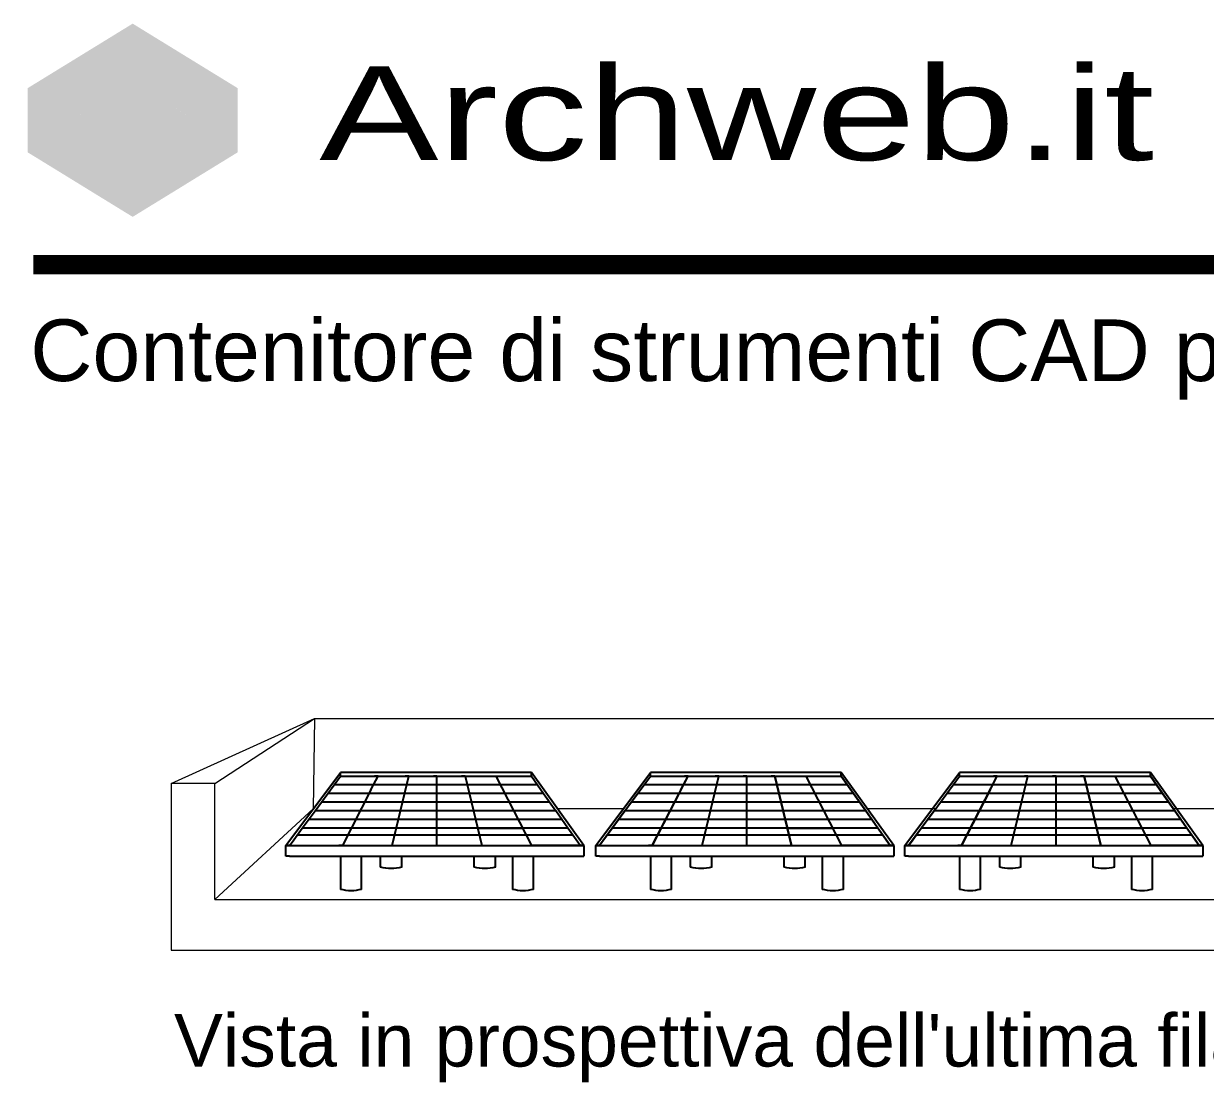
# Model space of a CAD drawing. Header units: millimetres. Extents: x -65 to 139, y 387 to 509.
# Drawn here: x -64.55 to -15.75, y 465.61 to 509.33 of the extents above; entities that cross this region are included whole.
import ezdxf
from ezdxf.enums import TextEntityAlignment as Align

# ---------------------------------------------------------------- set-up
doc = ezdxf.new("R2010")
doc.units = ezdxf.units.MM
doc.layers.add('pannelli', color=1, linetype='Continuous')
doc.layers.add('SCRITTE - txt', color=252, linetype='Continuous')
doc.layers.add('PROIEZIONI - projections', color=145, linetype='Continuous', lineweight=13)
doc.layers.add('www.archweb.it - All rights reserved', color=2, linetype='Continuous', lineweight=5)
doc.styles.get("Standard").update_dxf_attribs({"font": 'arial.ttf'})

# ---------------------------------------------------------------- blocks, each defined once
blk = doc.blocks.new('A$C58DF7E19')
h = blk.add_hatch(color=253)
h.dxf.hatch_style = 1
h.paths.add_polyline_path([(-7.13, -10.92), (-6.51, -10.56), (-6.51, -3.76), (-13.02, -7.52)])
h.paths.add_polyline_path([(-6.51, -10.56), (-0.62, -7.16), (-6.51, -3.76)])
h.paths.add_polyline_path([(-0.62, -7.16), (0, -6.8), (0.62, -7.16), (6.51, -3.76), (0, 0), (-6.51, -3.76)])
h.paths.add_polyline_path([(0.62, -7.16), (6.51, -10.56), (6.51, -3.76)])
h.paths.add_polyline_path([(6.51, -10.56), (7.13, -10.92), (13.02, -7.52), (6.51, -3.76)])
h = blk.add_hatch(color=7)
h.dxf.hatch_style = 1
h.paths.add_polyline_path([(0, -8.23), (5.89, -11.63), (5.89, -19.15), (7.13, -18.43), (7.13, -10.92), (0, -6.8), (-7.13, -10.92), (-7.13, -18.43), (-5.89, -19.15), (-5.89, -11.63)])
h = blk.add_hatch(color=252)
h.dxf.hatch_style = 1
h.paths.add_polyline_path([(7.13, -10.92), (7.13, -11.63), (13.02, -15.03), (13.02, -7.52)])
h.paths.add_polyline_path([(7.13, -11.63), (7.13, -18.43), (13.02, -15.03)])
h.paths.add_polyline_path([(-7.13, -18.43), (-7.13, -11.63), (-13.02, -15.03)])
h.paths.add_polyline_path([(-7.13, -11.63), (-7.13, -10.92), (-13.02, -7.52), (-13.02, -15.03)])
h = blk.add_hatch(color=14)
h.dxf.hatch_style = 1
h.paths.add_polyline_path([(5.89, -11.63), (0, -8.23), (-5.89, -11.63), (0, -15.03)])
h = blk.add_hatch(color=16)
h.dxf.hatch_style = 1
h.paths.add_polyline_path([(-5.89, -11.63), (-5.89, -19.15), (0, -22.55), (0, -15.03)])
h.paths.add_polyline_path([(5.89, -19.15), (5.89, -11.63), (0, -15.03), (0, -22.55)])

msp = doc.modelspace()

# ---------------------------------------------------------------- linework, layer by layer
at = {"layer": 'pannelli'}
for p, q in [((-53.723, 475.393), (-51.469, 478.406)), ((-43.587, 478.406), (-51.469, 478.406)), ((-51.469, 478.256), (-51.469, 478.406)), ((-43.587, 478.406), (-51.469, 478.406)), ((-51.469, 478.256), (-51.469, 478.406)), ((-41.423, 475.393), (-43.587, 478.406)), ((-43.587, 478.256), (-43.587, 478.406)), ((-41.423, 475.393), (-43.587, 478.406)), ((-43.587, 478.256), (-43.587, 478.406)), ((-40.923, 475.393), (-38.67, 478.406)), ((-40.923, 475.393), (-38.67, 478.406)), ((-40.923, 475.393), (-38.67, 478.406)), ((-30.788, 478.406), (-38.67, 478.406)), ((-38.67, 478.256), (-38.67, 478.406)), ((-30.788, 478.406), (-38.67, 478.406)), ((-38.67, 478.256), (-38.67, 478.406)), ((-30.788, 478.406), (-38.67, 478.406)), ((-30.788, 478.406), (-38.67, 478.406)), ((-38.67, 478.256), (-38.67, 478.406)), ((-38.67, 478.256), (-38.67, 478.406)), ((-28.623, 475.393), (-30.788, 478.406)), ((-30.788, 478.256), (-30.788, 478.406)), ((-28.623, 475.393), (-30.788, 478.406)), ((-30.788, 478.256), (-30.788, 478.406)), ((-28.623, 475.393), (-30.788, 478.406)), ((-28.623, 475.393), (-30.788, 478.406)), ((-30.788, 478.256), (-30.788, 478.406)), ((-30.788, 478.256), (-30.788, 478.406)), ((-28.158, 475.393), (-25.904, 478.406)), ((-28.158, 475.393), (-25.904, 478.406)), ((-28.158, 475.393), (-25.904, 478.406)), ((-28.158, 475.393), (-25.904, 478.406)), ((-28.158, 475.393), (-25.904, 478.406)), ((-18.022, 478.406), (-25.904, 478.406)), ((-25.904, 478.256), (-25.904, 478.406)), ((-18.022, 478.406), (-25.904, 478.406)), ((-25.904, 478.256), (-25.904, 478.406)), ((-18.022, 478.406), (-25.904, 478.406)), ((-18.022, 478.406), (-25.904, 478.406)), ((-18.022, 478.406), (-25.904, 478.406)), ((-18.022, 478.406), (-25.904, 478.406)), ((-25.904, 478.256), (-25.904, 478.406)), ((-25.904, 478.256), (-25.904, 478.406)), ((-25.904, 478.256), (-25.904, 478.406)), ((-25.904, 478.256), (-25.904, 478.406)), ((-15.858, 475.393), (-18.022, 478.406)), ((-18.022, 478.256), (-18.022, 478.406)), ((-15.858, 475.393), (-18.022, 478.406)), ((-18.022, 478.256), (-18.022, 478.406)), ((-15.858, 475.393), (-18.022, 478.406)), ((-15.858, 475.393), (-18.022, 478.406)), ((-15.858, 475.393), (-18.022, 478.406)), ((-15.858, 475.393), (-18.022, 478.406)), ((-18.022, 478.256), (-18.022, 478.406)), ((-18.022, 478.256), (-18.022, 478.406)), ((-18.022, 478.256), (-18.022, 478.406)), ((-18.022, 478.256), (-18.022, 478.406)), ((-51.995, 477.54), (-51.469, 478.256)), ((-43.335, 477.898), (-51.732, 477.898)), ((-51.469, 478.256), (-43.587, 478.256)), ((-51.469, 478.256), (-43.587, 478.256)), ((-51.469, 478.256), (-43.587, 478.256)), ((-51.469, 478.256), (-43.587, 478.256)), ((-51.469, 478.256), (-50.869, 478.256)), ((-51.469, 478.256), (-51.169, 478.256)), ((-51.469, 478.256), (-51.319, 478.256)), ((-50.21, 477.684), (-49.915, 478.256)), ((-50.21, 477.684), (-49.915, 478.256)), ((-50.21, 477.684), (-49.915, 478.256)), ((-50.21, 477.684), (-49.915, 478.256)), ((-49.915, 478.256), (-50.065, 478.256)), ((-49.33, 475.393), (-48.642, 478.256)), ((-49.33, 475.393), (-48.642, 478.256)), ((-49.33, 475.393), (-48.642, 478.256)), ((-49.33, 475.393), (-48.642, 478.256)), ((-48.642, 478.256), (-48.792, 478.256)), ((-47.484, 478.256), (-47.634, 478.256)), ((-47.484, 475.393), (-47.484, 478.256)), ((-47.484, 475.393), (-47.484, 478.256)), ((-47.484, 475.393), (-47.484, 478.256)), ((-47.484, 475.393), (-47.484, 478.256)), ((-47.484, 478.256), (-47.334, 478.256)), ((-46.325, 478.256), (-46.475, 478.256)), ((-46.325, 478.256), (-45.637, 475.393)), ((-45.052, 478.256), (-43.587, 478.256)), ((-45.052, 478.256), (-43.587, 478.256)), ((-45.052, 478.256), (-43.575, 475.393)), ((-44.806, 478.256), (-43.587, 478.256)), ((-44.806, 478.256), (-43.587, 478.256)), ((-43.587, 478.256), (-43.083, 477.54)), ((-43.587, 478.256), (-43.083, 477.54)), ((-43.587, 478.256), (-43.083, 477.54)), ((-43.587, 478.256), (-43.083, 477.54)), ((-39.722, 476.825), (-38.67, 478.256)), ((-39.722, 476.825), (-38.67, 478.256)), ((-39.196, 477.54), (-38.67, 478.256)), ((-30.536, 477.898), (-38.933, 477.898)), ((-38.67, 478.256), (-30.788, 478.256)), ((-38.67, 478.256), (-30.788, 478.256)), ((-38.67, 478.256), (-30.788, 478.256)), ((-38.67, 478.256), (-30.788, 478.256)), ((-38.67, 478.256), (-30.788, 478.256)), ((-38.67, 478.256), (-30.788, 478.256)), ((-38.67, 478.256), (-30.788, 478.256)), ((-38.67, 478.256), (-30.788, 478.256)), ((-38.67, 478.256), (-38.52, 478.256)), ((-38.67, 478.256), (-38.37, 478.256)), ((-38.67, 478.256), (-38.07, 478.256)), ((-38.592, 475.393), (-37.115, 478.256)), ((-38.592, 475.393), (-37.115, 478.256)), ((-38.592, 475.393), (-37.115, 478.256)), ((-38.592, 475.393), (-37.115, 478.256)), ((-37.41, 477.684), (-37.115, 478.256)), ((-37.41, 477.684), (-37.115, 478.256)), ((-37.41, 477.684), (-37.115, 478.256)), ((-37.41, 477.684), (-37.115, 478.256)), ((-37.115, 478.256), (-37.265, 478.256)), ((-36.53, 475.393), (-35.842, 478.256)), ((-36.53, 475.393), (-35.842, 478.256)), ((-36.53, 475.393), (-35.842, 478.256)), ((-36.53, 475.393), (-35.842, 478.256)), ((-36.53, 475.393), (-35.842, 478.256)), ((-36.53, 475.393), (-35.842, 478.256)), ((-36.53, 475.393), (-35.842, 478.256)), ((-36.53, 475.393), (-35.842, 478.256)), ((-35.842, 478.256), (-35.992, 478.256)), ((-34.684, 478.256), (-34.834, 478.256)), ((-34.684, 475.393), (-34.684, 478.256)), ((-34.684, 475.393), (-34.684, 478.256)), ((-34.684, 475.393), (-34.684, 478.256)), ((-34.684, 475.393), (-34.684, 478.256)), ((-34.684, 475.393), (-34.684, 478.256)), ((-34.684, 475.393), (-34.684, 478.256)), ((-34.684, 475.393), (-34.684, 478.256)), ((-34.684, 475.393), (-34.684, 478.256)), ((-34.684, 478.256), (-34.534, 478.256)), ((-33.526, 478.256), (-33.676, 478.256)), ((-32.838, 475.393), (-33.526, 478.256)), ((-32.838, 475.393), (-33.526, 478.256)), ((-32.838, 475.393), (-33.526, 478.256)), ((-32.838, 475.393), (-33.526, 478.256)), ((-33.526, 478.256), (-32.838, 475.393)), ((-32.253, 478.256), (-30.788, 478.256)), ((-32.253, 478.256), (-30.788, 478.256)), ((-32.253, 478.256), (-30.776, 475.393)), ((-32.253, 478.256), (-30.788, 478.256)), ((-32.253, 478.256), (-30.788, 478.256)), ((-32.007, 478.256), (-30.788, 478.256)), ((-32.007, 478.256), (-30.788, 478.256)), ((-32.007, 478.256), (-30.788, 478.256)), ((-32.007, 478.256), (-30.788, 478.256)), ((-29.78, 476.825), (-30.788, 478.256)), ((-30.788, 478.256), (-30.284, 477.54)), ((-30.788, 478.256), (-30.284, 477.54)), ((-29.78, 476.825), (-30.788, 478.256)), ((-30.788, 478.256), (-30.284, 477.54)), ((-30.788, 478.256), (-30.284, 477.54)), ((-30.788, 478.256), (-30.284, 477.54)), ((-30.788, 478.256), (-30.284, 477.54)), ((-30.788, 478.256), (-30.284, 477.54)), ((-30.788, 478.256), (-30.284, 477.54)), ((-26.956, 476.825), (-25.904, 478.256)), ((-26.956, 476.825), (-25.904, 478.256)), ((-26.956, 476.825), (-25.904, 478.256)), ((-26.956, 476.825), (-25.904, 478.256)), ((-26.43, 477.54), (-25.904, 478.256)), ((-17.77, 477.898), (-26.167, 477.898)), ((-25.904, 478.256), (-18.022, 478.256)), ((-25.904, 478.256), (-18.022, 478.256)), ((-25.904, 478.256), (-18.022, 478.256)), ((-25.904, 478.256), (-18.022, 478.256)), ((-25.904, 478.256), (-18.022, 478.256)), ((-25.904, 478.256), (-18.022, 478.256)), ((-25.904, 478.256), (-18.022, 478.256)), ((-25.904, 478.256), (-18.022, 478.256)), ((-25.904, 478.256), (-18.022, 478.256)), ((-25.904, 478.256), (-18.022, 478.256)), ((-25.904, 478.256), (-18.022, 478.256)), ((-25.904, 478.256), (-18.022, 478.256)), ((-25.904, 478.256), (-25.304, 478.256)), ((-25.904, 478.256), (-25.604, 478.256)), ((-25.904, 478.256), (-25.754, 478.256)), ((-25.827, 475.393), (-24.35, 478.256)), ((-25.827, 475.393), (-24.35, 478.256)), ((-25.827, 475.393), (-24.35, 478.256)), ((-25.827, 475.393), (-24.35, 478.256)), ((-25.827, 475.393), (-24.35, 478.256)), ((-25.827, 475.393), (-24.35, 478.256)), ((-25.827, 475.393), (-24.35, 478.256)), ((-25.827, 475.393), (-24.35, 478.256)), ((-24.645, 477.684), (-24.35, 478.256)), ((-24.645, 477.684), (-24.35, 478.256)), ((-24.645, 477.684), (-24.35, 478.256)), ((-24.645, 477.684), (-24.35, 478.256)), ((-24.35, 478.256), (-24.5, 478.256)), ((-23.765, 475.393), (-23.077, 478.256)), ((-23.765, 475.393), (-23.077, 478.256)), ((-23.765, 475.393), (-23.077, 478.256)), ((-23.765, 475.393), (-23.077, 478.256)), ((-23.765, 475.393), (-23.077, 478.256)), ((-23.765, 475.393), (-23.077, 478.256)), ((-23.765, 475.393), (-23.077, 478.256)), ((-23.765, 475.393), (-23.077, 478.256)), ((-23.765, 475.393), (-23.077, 478.256)), ((-23.765, 475.393), (-23.077, 478.256)), ((-23.765, 475.393), (-23.077, 478.256)), ((-23.765, 475.393), (-23.077, 478.256)), ((-23.077, 478.256), (-23.227, 478.256)), ((-21.918, 478.256), (-22.068, 478.256)), ((-21.918, 475.393), (-21.918, 478.256)), ((-21.918, 475.393), (-21.918, 478.256)), ((-21.918, 475.393), (-21.918, 478.256)), ((-21.918, 475.393), (-21.918, 478.256)), ((-21.918, 475.393), (-21.918, 478.256)), ((-21.918, 475.393), (-21.918, 478.256)), ((-21.918, 475.393), (-21.918, 478.256)), ((-21.918, 475.393), (-21.918, 478.256)), ((-21.918, 475.393), (-21.918, 478.256)), ((-21.918, 475.393), (-21.918, 478.256)), ((-21.918, 475.393), (-21.918, 478.256)), ((-21.918, 475.393), (-21.918, 478.256)), ((-21.918, 478.256), (-21.768, 478.256)), ((-20.76, 478.256), (-20.91, 478.256)), ((-20.072, 475.393), (-20.76, 478.256)), ((-20.072, 475.393), (-20.76, 478.256)), ((-20.072, 475.393), (-20.76, 478.256)), ((-20.072, 475.393), (-20.76, 478.256)), ((-20.76, 478.256), (-20.072, 475.393)), ((-20.072, 475.393), (-20.76, 478.256)), ((-20.072, 475.393), (-20.76, 478.256)), ((-20.072, 475.393), (-20.76, 478.256)), ((-20.072, 475.393), (-20.76, 478.256)), ((-19.487, 478.256), (-18.022, 478.256)), ((-19.487, 478.256), (-18.022, 478.256)), ((-19.487, 478.256), (-18.01, 475.393)), ((-19.487, 478.256), (-18.022, 478.256)), ((-19.487, 478.256), (-18.022, 478.256)), ((-19.487, 478.256), (-18.022, 478.256)), ((-19.487, 478.256), (-18.022, 478.256)), ((-19.241, 478.256), (-18.022, 478.256)), ((-19.241, 478.256), (-18.022, 478.256)), ((-19.241, 478.256), (-18.022, 478.256)), ((-19.241, 478.256), (-18.022, 478.256)), ((-19.241, 478.256), (-18.022, 478.256)), ((-19.241, 478.256), (-18.022, 478.256)), ((-17.015, 476.825), (-18.022, 478.256)), ((-18.022, 478.256), (-17.518, 477.54)), ((-18.022, 478.256), (-17.518, 477.54)), ((-17.015, 476.825), (-18.022, 478.256)), ((-18.022, 478.256), (-17.518, 477.54)), ((-18.022, 478.256), (-17.518, 477.54)), ((-18.022, 478.256), (-17.518, 477.54)), ((-18.022, 478.256), (-17.518, 477.54)), ((-18.022, 478.256), (-17.518, 477.54)), ((-18.022, 478.256), (-17.518, 477.54)), ((-18.022, 478.256), (-17.518, 477.54)), ((-18.022, 478.256), (-17.518, 477.54)), ((-17.015, 476.825), (-18.022, 478.256)), ((-18.022, 478.256), (-17.518, 477.54)), ((-18.022, 478.256), (-17.518, 477.54)), ((-17.015, 476.825), (-18.022, 478.256)), ((-52.521, 476.825), (-51.995, 477.54)), ((-44.929, 477.54), (-51.995, 477.54)), ((-44.929, 477.54), (-51.995, 477.54)), ((-50.21, 477.684), (-51.392, 475.393)), ((-44.082, 477.54), (-45.322, 477.54)), ((-44.082, 477.54), (-45.322, 477.54)), ((-43.083, 477.54), (-44.592, 477.54)), ((-43.083, 477.54), (-44.592, 477.54)), ((-43.083, 477.54), (-44.592, 477.54)), ((-43.083, 477.54), (-44.592, 477.54)), ((-43.083, 477.54), (-42.58, 476.825)), ((-39.722, 476.825), (-39.196, 477.54)), ((-32.13, 477.54), (-39.196, 477.54)), ((-32.13, 477.54), (-39.196, 477.54)), ((-32.13, 477.54), (-39.196, 477.54)), ((-32.13, 477.54), (-39.196, 477.54)), ((-37.41, 477.684), (-38.592, 475.393)), ((-31.283, 477.54), (-32.523, 477.54)), ((-31.283, 477.54), (-32.523, 477.54)), ((-31.283, 477.54), (-32.523, 477.54)), ((-31.283, 477.54), (-32.523, 477.54)), ((-30.284, 477.54), (-31.792, 477.54)), ((-30.284, 477.54), (-31.792, 477.54)), ((-30.284, 477.54), (-31.792, 477.54)), ((-30.284, 477.54), (-31.792, 477.54)), ((-30.284, 477.54), (-31.792, 477.54)), ((-30.284, 477.54), (-31.792, 477.54)), ((-30.284, 477.54), (-31.792, 477.54)), ((-30.284, 477.54), (-31.792, 477.54)), ((-30.284, 477.54), (-29.78, 476.825)), ((-26.956, 476.825), (-26.43, 477.54)), ((-19.364, 477.54), (-26.43, 477.54)), ((-19.364, 477.54), (-26.43, 477.54)), ((-19.364, 477.54), (-26.43, 477.54)), ((-19.364, 477.54), (-26.43, 477.54)), ((-19.364, 477.54), (-26.43, 477.54)), ((-19.364, 477.54), (-26.43, 477.54)), ((-24.645, 477.684), (-25.827, 475.393)), ((-18.517, 477.54), (-19.757, 477.54)), ((-18.517, 477.54), (-19.757, 477.54)), ((-18.517, 477.54), (-19.757, 477.54)), ((-18.517, 477.54), (-19.757, 477.54)), ((-18.517, 477.54), (-19.757, 477.54)), ((-18.517, 477.54), (-19.757, 477.54)), ((-17.518, 477.54), (-19.027, 477.54)), ((-17.518, 477.54), (-19.027, 477.54)), ((-17.518, 477.54), (-19.027, 477.54)), ((-17.518, 477.54), (-19.027, 477.54)), ((-17.518, 477.54), (-19.027, 477.54)), ((-17.518, 477.54), (-19.027, 477.54)), ((-17.518, 477.54), (-19.027, 477.54)), ((-17.518, 477.54), (-19.027, 477.54)), ((-17.518, 477.54), (-19.027, 477.54)), ((-17.518, 477.54), (-19.027, 477.54)), ((-17.518, 477.54), (-19.027, 477.54)), ((-17.518, 477.54), (-19.027, 477.54)), ((-17.518, 477.54), (-17.015, 476.825)), ((-53.047, 476.109), (-52.521, 476.825)), ((-42.58, 476.825), (-52.521, 476.825)), ((-42.58, 476.825), (-52.521, 476.825)), ((-42.832, 477.182), (-52.258, 477.182)), ((-44.314, 476.825), (-45.981, 476.825)), ((-44.314, 476.825), (-45.981, 476.825)), ((-42.076, 476.109), (-42.58, 476.825)), ((-39.722, 476.825), (-40.773, 475.393)), ((-39.722, 476.825), (-40.773, 475.393)), ((-40.247, 476.109), (-39.722, 476.825)), ((-29.78, 476.825), (-39.722, 476.825)), ((-29.78, 476.825), (-39.722, 476.825)), ((-29.78, 476.825), (-39.722, 476.825)), ((-29.78, 476.825), (-39.722, 476.825)), ((-30.032, 477.182), (-39.459, 477.182)), ((-31.514, 476.825), (-33.182, 476.825)), ((-33.182, 476.825), (-33.01, 476.109)), ((-31.514, 476.825), (-33.182, 476.825)), ((-33.182, 476.825), (-33.01, 476.109)), ((-31.514, 476.825), (-33.182, 476.825)), ((-31.514, 476.825), (-33.182, 476.825)), ((-29.78, 476.825), (-28.773, 475.393)), ((-29.78, 476.825), (-28.773, 475.393)), ((-29.277, 476.109), (-29.78, 476.825)), ((-26.956, 476.825), (-28.008, 475.393)), ((-26.956, 476.825), (-28.008, 475.393)), ((-26.956, 476.825), (-28.008, 475.393)), ((-26.956, 476.825), (-28.008, 475.393)), ((-27.482, 476.109), (-26.956, 476.825)), ((-17.015, 476.825), (-26.956, 476.825)), ((-17.015, 476.825), (-26.956, 476.825)), ((-17.015, 476.825), (-26.956, 476.825)), ((-17.015, 476.825), (-26.956, 476.825)), ((-17.015, 476.825), (-26.956, 476.825)), ((-17.015, 476.825), (-26.956, 476.825)), ((-17.267, 477.182), (-26.693, 477.182)), ((-20.416, 476.825), (-20.244, 476.109)), ((-18.749, 476.825), (-20.416, 476.825)), ((-20.416, 476.825), (-20.244, 476.109)), ((-18.749, 476.825), (-20.416, 476.825)), ((-18.749, 476.825), (-20.416, 476.825)), ((-18.749, 476.825), (-20.416, 476.825)), ((-20.416, 476.825), (-20.244, 476.109)), ((-18.749, 476.825), (-20.416, 476.825)), ((-20.416, 476.825), (-20.244, 476.109)), ((-18.749, 476.825), (-20.416, 476.825)), ((-17.015, 476.825), (-16.008, 475.393)), ((-17.015, 476.825), (-16.008, 475.393)), ((-17.015, 476.825), (-16.008, 475.393)), ((-17.015, 476.825), (-16.008, 475.393)), ((-16.511, 476.109), (-17.015, 476.825)), ((-42.328, 476.467), (-52.784, 476.467)), ((-29.529, 476.467), (-39.984, 476.467)), ((-16.763, 476.467), (-27.219, 476.467)), ((-53.471, 475.532), (-53.047, 476.109)), ((-42.076, 476.109), (-53.047, 476.109)), ((-42.076, 476.109), (-53.047, 476.109)), ((-45.809, 476.109), (-43.945, 476.109)), ((-45.809, 476.109), (-43.945, 476.109)), ((-41.668, 475.528), (-42.076, 476.109)), ((-40.671, 475.532), (-40.247, 476.109)), ((-29.277, 476.109), (-40.247, 476.109)), ((-29.277, 476.109), (-40.247, 476.109)), ((-29.277, 476.109), (-40.247, 476.109)), ((-29.277, 476.109), (-40.247, 476.109)), ((-33.01, 476.109), (-31.145, 476.109)), ((-33.01, 476.109), (-31.145, 476.109)), ((-33.01, 476.109), (-31.145, 476.109)), ((-33.01, 476.109), (-31.145, 476.109)), ((-28.868, 475.528), (-29.277, 476.109)), ((-27.906, 475.532), (-27.482, 476.109)), ((-16.511, 476.109), (-27.482, 476.109)), ((-16.511, 476.109), (-27.482, 476.109)), ((-16.511, 476.109), (-27.482, 476.109)), ((-16.511, 476.109), (-27.482, 476.109)), ((-16.511, 476.109), (-27.482, 476.109)), ((-16.511, 476.109), (-27.482, 476.109)), ((-20.244, 476.109), (-18.379, 476.109)), ((-20.244, 476.109), (-18.379, 476.109)), ((-20.244, 476.109), (-18.379, 476.109)), ((-20.244, 476.109), (-18.379, 476.109)), ((-20.244, 476.109), (-18.379, 476.109)), ((-20.244, 476.109), (-18.379, 476.109)), ((-16.103, 475.528), (-16.511, 476.109)), ((-53.723, 474.943), (-53.723, 475.393)), ((-53.723, 474.943), (-53.723, 475.393)), ((-53.723, 475.393), (-53.573, 475.393)), ((-53.573, 475.393), (-53.723, 475.393)), ((-53.573, 475.393), (-53.723, 475.393)), ((-53.723, 474.943), (-53.723, 475.393)), ((-53.723, 474.943), (-53.723, 475.393)), ((-53.723, 475.393), (-53.573, 475.393)), ((-53.573, 475.393), (-53.723, 475.393)), ((-53.573, 475.393), (-53.723, 475.393)), ((-53.573, 475.393), (-53.471, 475.532)), ((-53.573, 475.393), (-41.573, 475.393)), ((-53.573, 475.393), (-41.573, 475.393)), ((-53.573, 475.393), (-41.573, 475.393)), ((-53.573, 475.393), (-41.573, 475.393)), ((-53.573, 475.393), (-52.073, 475.393)), ((-53.573, 475.393), (-53.423, 475.393)), ((-41.872, 475.819), (-53.259, 475.821)), ((-51.392, 475.393), (-51.542, 475.393)), ((-41.423, 475.393), (-43.575, 475.393)), ((-41.423, 475.393), (-43.575, 475.393)), ((-41.573, 475.393), (-41.668, 475.528)), ((-41.423, 475.393), (-41.573, 475.393)), ((-41.573, 475.393), (-41.423, 475.393)), ((-41.573, 475.393), (-41.423, 475.393)), ((-41.423, 475.393), (-41.573, 475.393)), ((-41.573, 475.393), (-41.423, 475.393)), ((-41.573, 475.393), (-41.423, 475.393)), ((-41.423, 475.393), (-41.423, 474.943)), ((-41.423, 475.393), (-41.423, 474.943)), ((-41.423, 475.393), (-41.423, 474.943)), ((-41.423, 475.393), (-41.423, 474.943)), ((-40.923, 474.943), (-40.923, 475.393)), ((-40.923, 474.943), (-40.923, 475.393)), ((-40.773, 475.393), (-40.923, 475.393)), ((-40.773, 475.393), (-40.923, 475.393)), ((-40.923, 475.393), (-40.773, 475.393)), ((-40.923, 474.943), (-40.923, 475.393)), ((-40.923, 474.943), (-40.923, 475.393)), ((-40.773, 475.393), (-40.923, 475.393)), ((-40.773, 475.393), (-40.923, 475.393)), ((-40.923, 475.393), (-40.773, 475.393)), ((-40.773, 475.393), (-40.923, 475.393)), ((-40.773, 475.393), (-40.923, 475.393)), ((-40.923, 475.393), (-40.773, 475.393)), ((-40.923, 474.943), (-40.923, 475.393)), ((-40.923, 474.943), (-40.923, 475.393)), ((-40.773, 475.393), (-40.923, 475.393)), ((-40.773, 475.393), (-40.923, 475.393)), ((-40.923, 475.393), (-40.773, 475.393)), ((-40.923, 474.943), (-40.923, 475.393)), ((-40.923, 474.943), (-40.923, 475.393)), ((-40.773, 475.393), (-40.671, 475.532)), ((-40.773, 475.393), (-28.773, 475.393)), ((-40.773, 475.393), (-28.773, 475.393)), ((-40.773, 475.393), (-28.773, 475.393)), ((-40.773, 475.393), (-28.773, 475.393)), ((-40.773, 475.393), (-28.773, 475.393)), ((-40.773, 475.393), (-28.773, 475.393)), ((-40.773, 475.393), (-28.773, 475.393)), ((-40.773, 475.393), (-28.773, 475.393)), ((-40.773, 475.393), (-39.273, 475.393)), ((-40.773, 475.393), (-40.623, 475.393)), ((-29.073, 475.819), (-40.459, 475.821)), ((-38.592, 475.393), (-38.742, 475.393)), ((-28.623, 475.393), (-30.776, 475.393)), ((-28.623, 475.393), (-30.776, 475.393)), ((-28.623, 475.393), (-30.776, 475.393)), ((-28.623, 475.393), (-30.776, 475.393)), ((-28.773, 475.393), (-28.868, 475.528)), ((-28.773, 475.393), (-28.623, 475.393)), ((-28.773, 475.393), (-28.623, 475.393)), ((-28.623, 475.393), (-28.773, 475.393)), ((-28.773, 475.393), (-28.623, 475.393)), ((-28.773, 475.393), (-28.623, 475.393)), ((-28.623, 475.393), (-28.773, 475.393)), ((-28.773, 475.393), (-28.623, 475.393)), ((-28.773, 475.393), (-28.623, 475.393)), ((-28.623, 475.393), (-28.773, 475.393)), ((-28.773, 475.393), (-28.623, 475.393)), ((-28.773, 475.393), (-28.623, 475.393)), ((-28.623, 475.393), (-28.773, 475.393)), ((-28.623, 475.393), (-28.623, 474.943)), ((-28.623, 475.393), (-28.623, 474.943)), ((-28.623, 475.393), (-28.623, 474.943)), ((-28.623, 475.393), (-28.623, 474.943)), ((-28.623, 475.393), (-28.623, 474.943)), ((-28.623, 475.393), (-28.623, 474.943)), ((-28.623, 475.393), (-28.623, 474.943)), ((-28.623, 475.393), (-28.623, 474.943)), ((-28.158, 474.943), (-28.158, 475.393)), ((-28.158, 474.943), (-28.158, 475.393)), ((-28.008, 475.393), (-28.158, 475.393)), ((-28.008, 475.393), (-28.158, 475.393)), ((-28.158, 475.393), (-28.008, 475.393)), ((-28.158, 474.943), (-28.158, 475.393)), ((-28.158, 474.943), (-28.158, 475.393)), ((-28.008, 475.393), (-28.158, 475.393)), ((-28.008, 475.393), (-28.158, 475.393)), ((-28.158, 475.393), (-28.008, 475.393)), ((-28.158, 474.943), (-28.158, 475.393)), ((-28.158, 474.943), (-28.158, 475.393)), ((-28.158, 475.393), (-28.008, 475.393)), ((-28.008, 475.393), (-28.158, 475.393)), ((-28.008, 475.393), (-28.158, 475.393)), ((-28.158, 474.943), (-28.158, 475.393)), ((-28.158, 474.943), (-28.158, 475.393)), ((-28.158, 475.393), (-28.008, 475.393)), ((-28.008, 475.393), (-28.158, 475.393)), ((-28.008, 475.393), (-28.158, 475.393)), ((-28.158, 475.393), (-28.008, 475.393)), ((-28.008, 475.393), (-28.158, 475.393)), ((-28.008, 475.393), (-28.158, 475.393)), ((-28.158, 474.943), (-28.158, 475.393)), ((-28.158, 474.943), (-28.158, 475.393)), ((-28.158, 475.393), (-28.008, 475.393)), ((-28.008, 475.393), (-28.158, 475.393)), ((-28.008, 475.393), (-28.158, 475.393)), ((-28.158, 474.943), (-28.158, 475.393)), ((-28.158, 474.943), (-28.158, 475.393)), ((-28.008, 475.393), (-27.906, 475.532)), ((-28.008, 475.393), (-16.008, 475.393)), ((-28.008, 475.393), (-16.008, 475.393)), ((-28.008, 475.393), (-16.008, 475.393)), ((-28.008, 475.393), (-16.008, 475.393)), ((-28.008, 475.393), (-16.008, 475.393)), ((-28.008, 475.393), (-16.008, 475.393)), ((-28.008, 475.393), (-16.008, 475.393)), ((-28.008, 475.393), (-16.008, 475.393)), ((-28.008, 475.393), (-16.008, 475.393)), ((-28.008, 475.393), (-16.008, 475.393)), ((-28.008, 475.393), (-16.008, 475.393)), ((-28.008, 475.393), (-16.008, 475.393)), ((-28.008, 475.393), (-27.858, 475.393)), ((-28.008, 475.393), (-26.508, 475.393)), ((-16.307, 475.819), (-27.694, 475.821)), ((-25.827, 475.393), (-25.977, 475.393)), ((-15.858, 475.393), (-18.01, 475.393)), ((-15.858, 475.393), (-18.01, 475.393)), ((-15.858, 475.393), (-18.01, 475.393)), ((-15.858, 475.393), (-18.01, 475.393)), ((-15.858, 475.393), (-18.01, 475.393)), ((-15.858, 475.393), (-18.01, 475.393)), ((-16.008, 475.393), (-16.103, 475.528)), ((-16.008, 475.393), (-15.858, 475.393)), ((-16.008, 475.393), (-15.858, 475.393)), ((-15.858, 475.393), (-16.008, 475.393)), ((-16.008, 475.393), (-15.858, 475.393)), ((-16.008, 475.393), (-15.858, 475.393)), ((-15.858, 475.393), (-16.008, 475.393)), ((-15.858, 475.393), (-16.008, 475.393)), ((-16.008, 475.393), (-15.858, 475.393)), ((-16.008, 475.393), (-15.858, 475.393)), ((-15.858, 475.393), (-16.008, 475.393)), ((-16.008, 475.393), (-15.858, 475.393)), ((-16.008, 475.393), (-15.858, 475.393)), ((-15.858, 475.393), (-16.008, 475.393)), ((-16.008, 475.393), (-15.858, 475.393)), ((-16.008, 475.393), (-15.858, 475.393)), ((-15.858, 475.393), (-16.008, 475.393)), ((-16.008, 475.393), (-15.858, 475.393)), ((-16.008, 475.393), (-15.858, 475.393)), ((-15.858, 475.393), (-15.858, 474.943)), ((-15.858, 475.393), (-15.858, 474.943)), ((-15.858, 475.393), (-15.858, 474.943)), ((-15.858, 475.393), (-15.858, 474.943)), ((-15.858, 475.393), (-15.858, 474.943)), ((-15.858, 475.393), (-15.858, 474.943)), ((-15.858, 475.393), (-15.858, 474.943)), ((-15.858, 475.393), (-15.858, 474.943)), ((-15.858, 475.393), (-15.858, 474.943)), ((-15.858, 475.393), (-15.858, 474.943)), ((-15.858, 475.393), (-15.858, 474.943)), ((-15.858, 475.393), (-15.858, 474.943)), ((-53.573, 474.943), (-53.723, 474.943)), ((-53.573, 474.943), (-53.723, 474.943)), ((-53.573, 474.943), (-53.723, 474.943)), ((-53.573, 474.943), (-53.723, 474.943)), ((-53.573, 474.943), (-41.573, 474.943)), ((-53.573, 474.943), (-41.573, 474.943)), ((-53.573, 474.943), (-41.573, 474.943)), ((-53.573, 474.943), (-41.573, 474.943)), ((-51.469, 474.943), (-51.469, 473.577)), ((-51.469, 474.943), (-51.469, 473.577)), ((-51.469, 474.943), (-51.469, 473.577)), ((-51.469, 474.943), (-51.469, 473.577)), ((-50.597, 473.577), (-50.597, 474.943)), ((-50.597, 473.577), (-50.597, 474.943)), ((-50.597, 473.577), (-50.597, 474.943)), ((-50.597, 473.577), (-50.597, 474.943)), ((-49.81, 474.494), (-49.81, 474.943)), ((-49.81, 474.494), (-49.81, 474.943)), ((-49.81, 474.494), (-49.81, 474.943)), ((-49.81, 474.494), (-49.81, 474.943)), ((-48.938, 474.494), (-48.938, 474.943)), ((-48.938, 474.494), (-48.938, 474.943)), ((-48.938, 474.494), (-48.938, 474.943)), ((-48.938, 474.494), (-48.938, 474.943)), ((-45.946, 474.494), (-45.946, 474.943)), ((-45.946, 474.494), (-45.946, 474.943)), ((-45.946, 474.494), (-45.946, 474.943)), ((-45.946, 474.494), (-45.946, 474.943)), ((-45.074, 474.494), (-45.074, 474.943)), ((-45.074, 474.494), (-45.074, 474.943)), ((-45.074, 474.494), (-45.074, 474.943)), ((-45.074, 474.494), (-45.074, 474.943)), ((-44.37, 474.943), (-44.37, 473.577)), ((-44.37, 474.943), (-44.37, 473.577)), ((-44.37, 474.943), (-44.37, 473.577)), ((-44.37, 474.943), (-44.37, 473.577)), ((-43.498, 473.577), (-43.498, 474.943)), ((-43.498, 473.577), (-43.498, 474.943)), ((-43.498, 473.577), (-43.498, 474.943)), ((-43.498, 473.577), (-43.498, 474.943)), ((-41.573, 474.943), (-41.423, 474.943)), ((-41.573, 474.943), (-41.423, 474.943)), ((-41.573, 474.943), (-41.423, 474.943)), ((-41.573, 474.943), (-41.423, 474.943)), ((-40.773, 474.943), (-40.923, 474.943)), ((-40.773, 474.943), (-40.923, 474.943)), ((-40.773, 474.943), (-40.923, 474.943)), ((-40.773, 474.943), (-40.923, 474.943)), ((-40.773, 474.943), (-40.923, 474.943)), ((-40.773, 474.943), (-40.923, 474.943)), ((-40.773, 474.943), (-40.923, 474.943)), ((-40.773, 474.943), (-40.923, 474.943)), ((-40.773, 474.943), (-28.773, 474.943)), ((-40.773, 474.943), (-28.773, 474.943)), ((-40.773, 474.943), (-28.773, 474.943)), ((-40.773, 474.943), (-28.773, 474.943)), ((-40.773, 474.943), (-28.773, 474.943)), ((-40.773, 474.943), (-28.773, 474.943)), ((-40.773, 474.943), (-28.773, 474.943)), ((-40.773, 474.943), (-28.773, 474.943)), ((-38.67, 474.943), (-38.67, 473.577)), ((-38.67, 474.943), (-38.67, 473.577)), ((-38.67, 474.943), (-38.67, 473.577)), ((-38.67, 474.943), (-38.67, 473.577)), ((-37.798, 473.577), (-37.798, 474.943)), ((-37.798, 473.577), (-37.798, 474.943)), ((-37.798, 473.577), (-37.798, 474.943)), ((-37.798, 473.577), (-37.798, 474.943)), ((-37.01, 474.494), (-37.01, 474.943)), ((-37.01, 474.494), (-37.01, 474.943)), ((-37.01, 474.494), (-37.01, 474.943)), ((-37.01, 474.494), (-37.01, 474.943)), ((-36.138, 474.494), (-36.138, 474.943)), ((-36.138, 474.494), (-36.138, 474.943)), ((-36.138, 474.494), (-36.138, 474.943)), ((-36.138, 474.494), (-36.138, 474.943)), ((-33.146, 474.494), (-33.146, 474.943)), ((-33.146, 474.494), (-33.146, 474.943)), ((-33.146, 474.494), (-33.146, 474.943)), ((-33.146, 474.494), (-33.146, 474.943)), ((-32.274, 474.494), (-32.274, 474.943)), ((-32.274, 474.494), (-32.274, 474.943)), ((-32.274, 474.494), (-32.274, 474.943)), ((-32.274, 474.494), (-32.274, 474.943)), ((-31.57, 474.943), (-31.57, 473.577)), ((-31.57, 474.943), (-31.57, 473.577)), ((-31.57, 474.943), (-31.57, 473.577)), ((-31.57, 474.943), (-31.57, 473.577)), ((-30.698, 473.577), (-30.698, 474.943)), ((-30.698, 473.577), (-30.698, 474.943)), ((-30.698, 473.577), (-30.698, 474.943)), ((-30.698, 473.577), (-30.698, 474.943)), ((-28.773, 474.943), (-28.623, 474.943)), ((-28.773, 474.943), (-28.623, 474.943)), ((-28.773, 474.943), (-28.623, 474.943)), ((-28.773, 474.943), (-28.623, 474.943)), ((-28.773, 474.943), (-28.623, 474.943)), ((-28.773, 474.943), (-28.623, 474.943)), ((-28.773, 474.943), (-28.623, 474.943)), ((-28.773, 474.943), (-28.623, 474.943)), ((-28.008, 474.943), (-28.158, 474.943)), ((-28.008, 474.943), (-28.158, 474.943)), ((-28.008, 474.943), (-28.158, 474.943)), ((-28.008, 474.943), (-28.158, 474.943)), ((-28.008, 474.943), (-28.158, 474.943)), ((-28.008, 474.943), (-28.158, 474.943)), ((-28.008, 474.943), (-28.158, 474.943)), ((-28.008, 474.943), (-28.158, 474.943)), ((-28.008, 474.943), (-28.158, 474.943)), ((-28.008, 474.943), (-28.158, 474.943)), ((-28.008, 474.943), (-28.158, 474.943)), ((-28.008, 474.943), (-28.158, 474.943)), ((-28.008, 474.943), (-16.008, 474.943)), ((-28.008, 474.943), (-16.008, 474.943)), ((-28.008, 474.943), (-16.008, 474.943)), ((-28.008, 474.943), (-16.008, 474.943)), ((-28.008, 474.943), (-16.008, 474.943)), ((-28.008, 474.943), (-16.008, 474.943)), ((-28.008, 474.943), (-16.008, 474.943)), ((-28.008, 474.943), (-16.008, 474.943)), ((-28.008, 474.943), (-16.008, 474.943)), ((-28.008, 474.943), (-16.008, 474.943)), ((-28.008, 474.943), (-16.008, 474.943)), ((-28.008, 474.943), (-16.008, 474.943)), ((-25.904, 474.943), (-25.904, 473.577)), ((-25.904, 474.943), (-25.904, 473.577)), ((-25.904, 474.943), (-25.904, 473.577)), ((-25.904, 474.943), (-25.904, 473.577)), ((-25.032, 473.577), (-25.032, 474.943)), ((-25.032, 473.577), (-25.032, 474.943)), ((-25.032, 473.577), (-25.032, 474.943)), ((-25.032, 473.577), (-25.032, 474.943)), ((-24.245, 474.494), (-24.245, 474.943)), ((-24.245, 474.494), (-24.245, 474.943)), ((-24.245, 474.494), (-24.245, 474.943)), ((-24.245, 474.494), (-24.245, 474.943)), ((-23.373, 474.494), (-23.373, 474.943)), ((-23.373, 474.494), (-23.373, 474.943)), ((-23.373, 474.494), (-23.373, 474.943)), ((-23.373, 474.494), (-23.373, 474.943)), ((-20.38, 474.494), (-20.38, 474.943)), ((-20.38, 474.494), (-20.38, 474.943)), ((-20.38, 474.494), (-20.38, 474.943)), ((-20.38, 474.494), (-20.38, 474.943)), ((-19.509, 474.494), (-19.509, 474.943)), ((-19.509, 474.494), (-19.509, 474.943)), ((-19.509, 474.494), (-19.509, 474.943)), ((-19.509, 474.494), (-19.509, 474.943)), ((-18.805, 474.943), (-18.805, 473.577)), ((-18.805, 474.943), (-18.805, 473.577)), ((-18.805, 474.943), (-18.805, 473.577)), ((-18.805, 474.943), (-18.805, 473.577)), ((-17.933, 473.577), (-17.933, 474.943)), ((-17.933, 473.577), (-17.933, 474.943)), ((-17.933, 473.577), (-17.933, 474.943)), ((-17.933, 473.577), (-17.933, 474.943)), ((-16.008, 474.943), (-15.858, 474.943)), ((-16.008, 474.943), (-15.858, 474.943)), ((-16.008, 474.943), (-15.858, 474.943)), ((-16.008, 474.943), (-15.858, 474.943)), ((-16.008, 474.943), (-15.858, 474.943)), ((-16.008, 474.943), (-15.858, 474.943)), ((-16.008, 474.943), (-15.858, 474.943)), ((-16.008, 474.943), (-15.858, 474.943)), ((-16.008, 474.943), (-15.858, 474.943)), ((-16.008, 474.943), (-15.858, 474.943)), ((-16.008, 474.943), (-15.858, 474.943)), ((-16.008, 474.943), (-15.858, 474.943))]:
    msp.add_line(p, q, dxfattribs=at)
for points in [[(-48.938, 474.494), (-49.374, 474.434), (-49.81, 474.494)], [(-48.938, 474.494), (-49.374, 474.434), (-49.81, 474.494)], [(-48.938, 474.494), (-49.374, 474.434), (-49.81, 474.494)], [(-48.938, 474.494), (-49.374, 474.434), (-49.81, 474.494)], [(-45.074, 474.494), (-45.51, 474.434), (-45.946, 474.494)], [(-45.074, 474.494), (-45.51, 474.434), (-45.946, 474.494)], [(-45.074, 474.494), (-45.51, 474.434), (-45.946, 474.494)], [(-45.074, 474.494), (-45.51, 474.434), (-45.946, 474.494)], [(-36.138, 474.494), (-36.574, 474.434), (-37.01, 474.494)], [(-36.138, 474.494), (-36.574, 474.434), (-37.01, 474.494)], [(-36.138, 474.494), (-36.574, 474.434), (-37.01, 474.494)], [(-36.138, 474.494), (-36.574, 474.434), (-37.01, 474.494)], [(-32.274, 474.494), (-32.71, 474.434), (-33.146, 474.494)], [(-32.274, 474.494), (-32.71, 474.434), (-33.146, 474.494)], [(-32.274, 474.494), (-32.71, 474.434), (-33.146, 474.494)], [(-32.274, 474.494), (-32.71, 474.434), (-33.146, 474.494)], [(-23.373, 474.494), (-23.809, 474.434), (-24.245, 474.494)], [(-23.373, 474.494), (-23.809, 474.434), (-24.245, 474.494)], [(-23.373, 474.494), (-23.809, 474.434), (-24.245, 474.494)], [(-23.373, 474.494), (-23.809, 474.434), (-24.245, 474.494)], [(-19.509, 474.494), (-19.945, 474.434), (-20.38, 474.494)], [(-19.509, 474.494), (-19.945, 474.434), (-20.38, 474.494)], [(-19.509, 474.494), (-19.945, 474.434), (-20.38, 474.494)], [(-19.509, 474.494), (-19.945, 474.434), (-20.38, 474.494)], [(-50.597, 473.577), (-51.033, 473.517), (-51.469, 473.577)], [(-50.597, 473.577), (-51.033, 473.517), (-51.469, 473.577)], [(-50.597, 473.577), (-51.033, 473.517), (-51.469, 473.577)], [(-50.597, 473.577), (-51.033, 473.517), (-51.469, 473.577)], [(-43.498, 473.577), (-43.934, 473.517), (-44.37, 473.577)], [(-43.498, 473.577), (-43.934, 473.517), (-44.37, 473.577)], [(-43.498, 473.577), (-43.934, 473.517), (-44.37, 473.577)], [(-43.498, 473.577), (-43.934, 473.517), (-44.37, 473.577)], [(-37.798, 473.577), (-38.234, 473.517), (-38.67, 473.577)], [(-37.798, 473.577), (-38.234, 473.517), (-38.67, 473.577)], [(-37.798, 473.577), (-38.234, 473.517), (-38.67, 473.577)], [(-37.798, 473.577), (-38.234, 473.517), (-38.67, 473.577)], [(-30.698, 473.577), (-31.134, 473.517), (-31.57, 473.577)], [(-30.698, 473.577), (-31.134, 473.517), (-31.57, 473.577)], [(-30.698, 473.577), (-31.134, 473.517), (-31.57, 473.577)], [(-30.698, 473.577), (-31.134, 473.517), (-31.57, 473.577)], [(-25.032, 473.577), (-25.468, 473.517), (-25.904, 473.577)], [(-25.032, 473.577), (-25.468, 473.517), (-25.904, 473.577)], [(-25.032, 473.577), (-25.468, 473.517), (-25.904, 473.577)], [(-25.032, 473.577), (-25.468, 473.517), (-25.904, 473.577)], [(-17.933, 473.577), (-18.369, 473.517), (-18.805, 473.577)], [(-17.933, 473.577), (-18.369, 473.517), (-18.805, 473.577)], [(-17.933, 473.577), (-18.369, 473.517), (-18.805, 473.577)], [(-17.933, 473.577), (-18.369, 473.517), (-18.805, 473.577)]]:
    msp.add_spline(points, degree=3, dxfattribs=at)
at = {"layer": 'PROIEZIONI - projections'}
for p, q in [((-58.459, 477.956), (-52.537, 480.636)), ((-58.459, 477.956), (-52.537, 480.636)), ((-56.659, 477.956), (-52.537, 480.636)), ((-56.659, 477.956), (-52.537, 480.636)), ((-52.537, 480.636), (-52.596, 476.9)), ((-52.537, 480.636), (2.285, 480.636)), ((-52.537, 480.636), (-45.061, 480.636)), ((-58.459, 477.956), (-58.459, 473.151)), ((-58.459, 477.956), (-58.459, 473.151)), ((-56.659, 477.956), (-58.459, 477.956)), ((-56.659, 477.956), (-58.459, 477.956)), ((-58.459, 477.956), (-58.459, 473.151)), ((-58.459, 477.956), (-58.459, 473.151)), ((-56.659, 477.956), (-58.459, 477.956)), ((-56.659, 477.956), (-58.459, 477.956)), ((-56.659, 473.156), (-56.659, 477.956)), ((-56.659, 473.156), (-56.659, 477.956)), ((-56.659, 473.156), (-56.659, 477.956)), ((-56.659, 473.156), (-56.659, 477.956)), ((-56.659, 473.156), (-52.596, 476.9)), ((-56.659, 473.156), (-52.596, 476.9)), ((-39.797, 476.9), (-42.505, 476.9)), ((-26.901, 476.9), (-29.705, 476.9)), ((-14.231, 476.9), (-17.068, 476.9)), ((-58.459, 473.151), (-58.459, 471.063)), ((-56.659, 473.156), (-1.094, 473.156)), ((-56.659, 473.156), (-1.094, 473.156)), ((-53.28, 473.156), (2.285, 473.156)), ((-53.28, 473.156), (2.285, 473.156)), ((-53.28, 473.156), (2.285, 473.156)), ((-58.459, 471.063), (63.028, 471.063))]:
    msp.add_line(p, q, dxfattribs=at)
at = {"layer": 'www.archweb.it - All rights reserved', "color": 7, "ltscale": 0.02, "const_width": 0.792}
msp.add_lwpolyline([(-64.158, 499.373), (138.837, 499.373)], dxfattribs=at)

# ---------------------------------------------------------------- block references
at = {"layer": 'www.archweb.it - All rights reserved', "xscale": 0.3326100659097122, "yscale": 0.3538404956481145, "zscale": 0.3538404956481226}
msp.add_blockref('A$C58DF7E19', (-60.051, 509.329), dxfattribs=at)

# ---------------------------------------------------------------- texts
at = {"layer": 'SCRITTE - txt', "insert": (-58.343, 468.428), "char_height": 2.16631, "width": 630.05477, "attachment_point": 1}
msp.add_mtext("Vista in prospettiva dell'ultima fila", dxfattribs=at)
at = {"layer": 'www.archweb.it - All rights reserved', "color": 7, "width": 1.363615}
msp.add_text('Archweb.it', height=3.8768, dxfattribs=at).set_placement((-52.345, 503.692), (-17.867, 503.692), align=Align.FIT)
at = {"layer": 'www.archweb.it - All rights reserved', "color": 253}
msp.add_text('Contenitore di strumenti CAD per la progettazione architettonica', height=2.54535, dxfattribs=at).set_placement((-64.281, 494.569))

doc.saveas('drawing.dxf')
